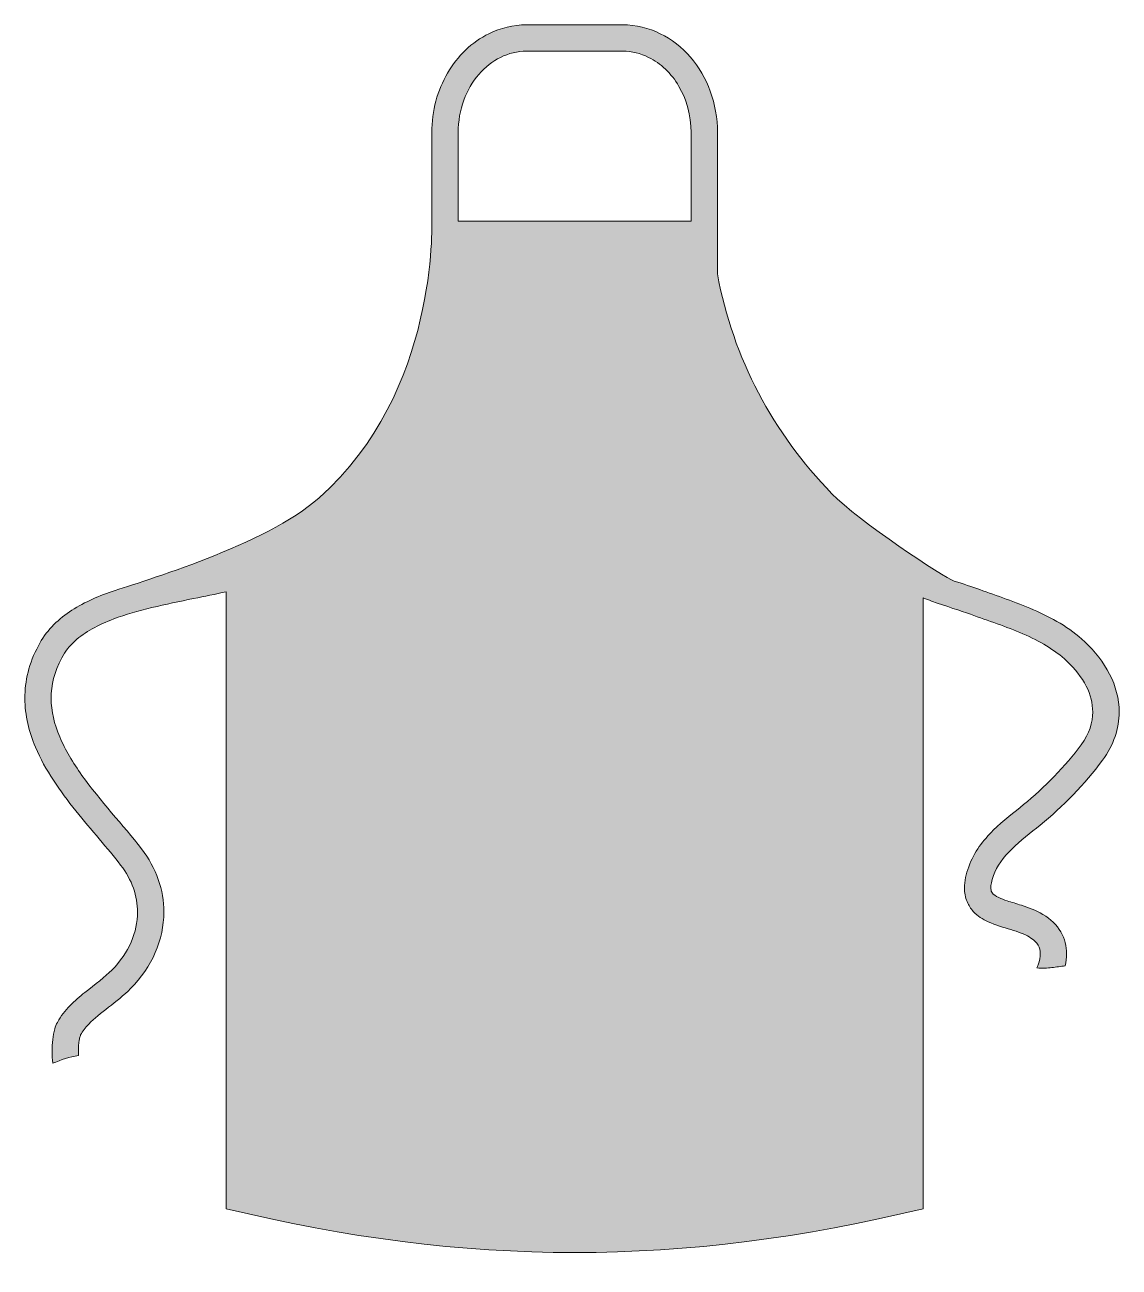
# Model space of a CAD drawing. Header units: inches. Extents: x 0 to 91, y -1 to 102.
import ezdxf

# ---------------------------------------------------------------- set-up
doc = ezdxf.new("R2010")
doc.units = ezdxf.units.IN
doc.header["$MEASUREMENT"] = 0
doc.layers.add('Layer 1', color=7, linetype='Continuous')

msp = doc.modelspace()

# ---------------------------------------------------------------- hatches: boundary and pattern name
at = {"layer": 'Layer 1', "true_color": 0xbe1e2d}
h = msp.add_hatch(color=242, dxfattribs=at)
h.dxf.hatch_style = 2
edge = h.paths.add_edge_path()
edge.add_spline(control_points=[(87.77, 50.54), (86.5, 51.73), (85.01, 52.55), (83.51, 53.2), (82, 53.85), (80.47, 54.35), (79.06, 54.87), (78.43, 55.1), (77.71, 55.32), (76.96, 55.57), (76.1, 55.85), (68.96, 60.59), (66.82, 62.8), (61.93, 67.84), (58.66, 73.94), (57.34, 80.99), (57.34, 81.12), (57.35, 81.24), (57.35, 81.36), (57.35, 81.36), (57.35, 92.69), (57.35, 92.69), (57.35, 95.1), (56.51, 97.31), (55.11, 98.93), (54.4, 99.74), (53.56, 100.41), (52.61, 100.87), (51.66, 101.34), (50.6, 101.6), (49.5, 101.6), (49.5, 101.6), (41.55, 101.6), (41.55, 101.6), (40.44, 101.6), (39.38, 101.34), (38.43, 100.87), (37.01, 100.18), (35.83, 99.03), (35, 97.61), (34.17, 96.19), (33.69, 94.5), (33.69, 92.69), (33.69, 92.69), (33.69, 85.34), (33.69, 85.34), (33.69, 85.34), (34.28, 71.23), (24.36, 62.45), (19.94, 58.54), (9.77, 55.57), (7.22, 54.71), (5.95, 54.27), (4.75, 53.74), (3.69, 53.02), (2.64, 52.31), (1.73, 51.39), (1.12, 50.22), (0.34, 48.76), (0, 47.28), (0, 45.87), (0, 44.45), (0.34, 43.09), (0.88, 41.82), (1.68, 39.91), (2.92, 38.18), (4.22, 36.56), (5.51, 34.95), (6.87, 33.44), (7.93, 32.07), (8.89, 30.82), (9.32, 29.5), (9.33, 28.18), (9.33, 26.51), (8.62, 24.82), (7.21, 23.38), (6.65, 22.81), (5.81, 22.2), (4.97, 21.53), (4.55, 21.19), (4.12, 20.83), (3.73, 20.43), (3.34, 20.03), (2.98, 19.58), (2.7, 19.05), (2.6, 18.87), (2.53, 18.69), (2.48, 18.51), (2.4, 18.23), (2.34, 17.94), (2.31, 17.63), (2.27, 17.31), (2.25, 16.98), (2.25, 16.64), (2.25, 16.32), (2.27, 15.99), (2.31, 15.66), (3, 15.95), (3.72, 16.2), (4.44, 16.3), (4.43, 16.41), (4.43, 16.53), (4.43, 16.64), (4.43, 16.98), (4.46, 17.31), (4.5, 17.57), (4.52, 17.7), (4.55, 17.81), (4.57, 17.89), (4.59, 17.94), (4.6, 17.97), (4.61, 17.99), (4.61, 17.99), (4.62, 18.02), (4.62, 18.02), (4.62, 18.02), (4.62, 18.02), (4.62, 18.02), (4.77, 18.31), (5, 18.61), (5.3, 18.91), (5.74, 19.37), (6.32, 19.83), (6.93, 20.3), (7.55, 20.78), (8.19, 21.27), (8.76, 21.85), (10.53, 23.64), (11.51, 25.88), (11.51, 28.18), (11.51, 29.99), (10.89, 31.81), (9.66, 33.41), (8.14, 35.36), (6.23, 37.38), (4.73, 39.49), (3.98, 40.54), (3.34, 41.6), (2.89, 42.67), (2.44, 43.74), (2.18, 44.8), (2.18, 45.87), (2.18, 46.94), (2.43, 48.03), (3.05, 49.21), (3.33, 49.74), (3.7, 50.2), (4.16, 50.62), (4.97, 51.36), (6.07, 51.95), (7.36, 52.44), (9.3, 53.17), (11.65, 53.65), (13.97, 54.12), (14.88, 54.3), (15.78, 54.49), (16.66, 54.69), (16.66, 54.69), (16.66, 3.63), (16.66, 3.63), (36.51, -1.21), (54.55, -1.21), (74.39, 3.63), (74.39, 3.63), (74.39, 54.17), (74.39, 54.17), (74.62, 54.08), (74.85, 54), (75.08, 53.91), (76.3, 53.47), (77.47, 53.12), (78.31, 52.82), (79.77, 52.28), (81.26, 51.8), (82.64, 51.2), (84.02, 50.6), (85.27, 49.89), (86.28, 48.95), (86.97, 48.29), (87.51, 47.59), (87.88, 46.88), (88.24, 46.16), (88.42, 45.45), (88.42, 44.73), (88.42, 43.86), (88.15, 42.97), (87.47, 42.02), (86.2, 40.28), (84.38, 38.44), (82.7, 37.07), (81.92, 36.44), (81.02, 35.76), (80.19, 34.95), (79.37, 34.13), (78.6, 33.16), (78.15, 31.93), (77.93, 31.31), (77.8, 30.73), (77.8, 30.18), (77.8, 29.78), (77.87, 29.39), (78.02, 29.04), (78.14, 28.73), (78.32, 28.46), (78.53, 28.23), (78.89, 27.84), (79.32, 27.58), (79.75, 27.38), (80.38, 27.09), (81.04, 26.91), (81.64, 26.73), (82.24, 26.55), (82.78, 26.35), (83.16, 26.12), (83.56, 25.88), (83.77, 25.65), (83.89, 25.43), (84.02, 25.22), (84.07, 25), (84.08, 24.73), (84.08, 24.47), (84.02, 24.16), (83.9, 23.82), (83.87, 23.73), (83.83, 23.64), (83.79, 23.55), (84.21, 23.5), (84.68, 23.55), (85.03, 23.59), (85.4, 23.62), (85.77, 23.67), (86.14, 23.73), (86.21, 24.05), (86.26, 24.38), (86.26, 24.73), (86.26, 25.33), (86.11, 25.97), (85.78, 26.53), (85.44, 27.11), (84.94, 27.6), (84.29, 27.98), (83.71, 28.34), (83.1, 28.55), (82.53, 28.74), (82.1, 28.87), (81.7, 28.99), (81.34, 29.1), (81.08, 29.19), (80.84, 29.28), (80.65, 29.37), (80.36, 29.5), (80.19, 29.64), (80.11, 29.74), (80.07, 29.79), (80.05, 29.84), (80.02, 29.9), (80, 29.96), (79.99, 30.05), (79.99, 30.18), (79.98, 30.4), (80.04, 30.73), (80.2, 31.19), (80.49, 32), (81.03, 32.71), (81.73, 33.39), (82.42, 34.08), (83.26, 34.72), (84.07, 35.38), (85.9, 36.87), (87.81, 38.8), (89.23, 40.74), (90.16, 42), (90.61, 43.38), (90.61, 44.73), (90.61, 45.83), (90.32, 46.89), (89.82, 47.87), (89.32, 48.84), (88.62, 49.74), (87.77, 50.54)], knot_values=[0, 0, 0, 0, 1, 1, 1, 2, 2, 2, 3, 3, 3, 4, 4, 4, 5, 5, 5, 6, 6, 6, 7, 7, 7, 8, 8, 8, 9, 9, 9, 10, 10, 10, 11, 11, 11, 12, 12, 12, 13, 13, 13, 14, 14, 14, 15, 15, 15, 16, 16, 16, 17, 17, 17, 18, 18, 18, 19, 19, 19, 20, 20, 20, 21, 21, 21, 22, 22, 22, 23, 23, 23, 24, 24, 24, 25, 25, 25, 26, 26, 26, 27, 27, 27, 28, 28, 28, 29, 29, 29, 30, 30, 30, 31, 31, 31, 32, 32, 32, 33, 33, 33, 34, 34, 34, 35, 35, 35, 36, 36, 36, 37, 37, 37, 38, 38, 38, 39, 39, 39, 40, 40, 40, 41, 41, 41, 42, 42, 42, 43, 43, 43, 44, 44, 44, 45, 45, 45, 46, 46, 46, 47, 47, 47, 48, 48, 48, 49, 49, 49, 50, 50, 50, 51, 51, 51, 52, 52, 52, 53, 53, 53, 54, 54, 54, 55, 55, 55, 56, 56, 56, 57, 57, 57, 58, 58, 58, 59, 59, 59, 60, 60, 60, 61, 61, 61, 62, 62, 62, 63, 63, 63, 64, 64, 64, 65, 65, 65, 66, 66, 66, 67, 67, 67, 68, 68, 68, 69, 69, 69, 70, 70, 70, 71, 71, 71, 72, 72, 72, 73, 73, 73, 74, 74, 74, 75, 75, 75, 76, 76, 76, 77, 77, 77, 78, 78, 78, 79, 79, 79, 80, 80, 80, 81, 81, 81, 82, 82, 82, 83, 83, 83, 84, 84, 84, 85, 85, 85, 86, 86, 86, 87, 87, 87, 88, 88, 88, 89, 89, 89, 90, 90, 90, 91, 91, 91, 92, 92, 92, 93, 93, 93, 93], degree=3, periodic=1)
edge = h.paths.add_edge_path()
edge.add_spline(control_points=[(55.17, 85.34), (55.17, 85.34), (35.88, 85.34), (35.88, 85.34), (35.88, 85.34), (35.88, 92.69), (35.88, 92.69), (35.88, 94.59), (36.54, 96.3), (37.59, 97.5), (38.11, 98.11), (38.73, 98.59), (39.39, 98.91), (40.06, 99.24), (40.78, 99.42), (41.55, 99.42), (41.55, 99.42), (49.5, 99.42), (49.5, 99.42), (50.26, 99.42), (50.98, 99.24), (51.65, 98.91), (52.65, 98.43), (53.53, 97.59), (54.16, 96.51), (54.79, 95.43), (55.17, 94.11), (55.17, 92.69), (55.17, 92.69), (55.17, 85.34), (55.17, 85.34)], knot_values=[0, 0, 0, 0, 1, 1, 1, 2, 2, 2, 3, 3, 3, 4, 4, 4, 5, 5, 5, 6, 6, 6, 7, 7, 7, 8, 8, 8, 9, 9, 9, 10, 10, 10, 10], degree=3, periodic=1)

# ---------------------------------------------------------------- linework, layer by layer
at = {"layer": 'Layer 1', "lineweight": 0}
for points, knots in [([(87.77, 50.54), (86.5, 51.73), (85.01, 52.55), (83.51, 53.2), (82, 53.85), (80.47, 54.35), (79.06, 54.87), (78.43, 55.1), (77.71, 55.32), (76.96, 55.57), (76.1, 55.85), (68.96, 60.59), (66.82, 62.8), (61.93, 67.84), (58.66, 73.94), (57.34, 80.99), (57.34, 81.12), (57.35, 81.24), (57.35, 81.36), (57.35, 81.36), (57.35, 92.69), (57.35, 92.69), (57.35, 95.1), (56.51, 97.31), (55.11, 98.93), (54.4, 99.74), (53.56, 100.41), (52.61, 100.87), (51.66, 101.34), (50.6, 101.6), (49.5, 101.6), (49.5, 101.6), (41.55, 101.6), (41.55, 101.6), (40.44, 101.6), (39.38, 101.34), (38.43, 100.87), (37.01, 100.18), (35.83, 99.03), (35, 97.61), (34.17, 96.19), (33.69, 94.5), (33.69, 92.69), (33.69, 92.69), (33.69, 85.34), (33.69, 85.34), (33.69, 85.34), (34.28, 71.23), (24.36, 62.45), (19.94, 58.54), (9.77, 55.57), (7.22, 54.71), (5.95, 54.27), (4.75, 53.74), (3.69, 53.02), (2.64, 52.31), (1.73, 51.39), (1.12, 50.22), (0.34, 48.76), (0, 47.28), (0, 45.87), (0, 44.45), (0.34, 43.09), (0.88, 41.82), (1.68, 39.91), (2.92, 38.18), (4.22, 36.56), (5.51, 34.95), (6.87, 33.44), (7.93, 32.07), (8.89, 30.82), (9.32, 29.5), (9.33, 28.18), (9.33, 26.51), (8.62, 24.82), (7.21, 23.38), (6.65, 22.81), (5.81, 22.2), (4.97, 21.53), (4.55, 21.19), (4.12, 20.83), (3.73, 20.43), (3.34, 20.03), (2.98, 19.58), (2.7, 19.05), (2.6, 18.87), (2.53, 18.69), (2.48, 18.51), (2.4, 18.23), (2.34, 17.94), (2.31, 17.63), (2.27, 17.31), (2.25, 16.98), (2.25, 16.64), (2.25, 16.32), (2.27, 15.99), (2.31, 15.66), (3, 15.95), (3.72, 16.2), (4.44, 16.3), (4.43, 16.41), (4.43, 16.53), (4.43, 16.64), (4.43, 16.98), (4.46, 17.31), (4.5, 17.57), (4.52, 17.7), (4.55, 17.81), (4.57, 17.89), (4.59, 17.94), (4.6, 17.97), (4.61, 17.99), (4.61, 17.99), (4.62, 18.02), (4.62, 18.02), (4.62, 18.02), (4.62, 18.02), (4.62, 18.02), (4.77, 18.31), (5, 18.61), (5.3, 18.91), (5.74, 19.37), (6.32, 19.83), (6.93, 20.3), (7.55, 20.78), (8.19, 21.27), (8.76, 21.85), (10.53, 23.64), (11.51, 25.88), (11.51, 28.18), (11.51, 29.99), (10.89, 31.81), (9.66, 33.41), (8.14, 35.36), (6.23, 37.38), (4.73, 39.49), (3.98, 40.54), (3.34, 41.6), (2.89, 42.67), (2.44, 43.74), (2.18, 44.8), (2.18, 45.87), (2.18, 46.94), (2.43, 48.03), (3.05, 49.21), (3.33, 49.74), (3.7, 50.2), (4.16, 50.62), (4.97, 51.36), (6.07, 51.95), (7.36, 52.44), (9.3, 53.17), (11.65, 53.65), (13.97, 54.12), (14.88, 54.3), (15.78, 54.49), (16.66, 54.69), (16.66, 54.69), (16.66, 3.63), (16.66, 3.63), (36.51, -1.21), (54.55, -1.21), (74.39, 3.63), (74.39, 3.63), (74.39, 54.17), (74.39, 54.17), (74.62, 54.08), (74.85, 54), (75.08, 53.91), (76.3, 53.47), (77.47, 53.12), (78.31, 52.82), (79.77, 52.28), (81.26, 51.8), (82.64, 51.2), (84.02, 50.6), (85.27, 49.89), (86.28, 48.95), (86.97, 48.29), (87.51, 47.59), (87.88, 46.88), (88.24, 46.16), (88.42, 45.45), (88.42, 44.73), (88.42, 43.86), (88.15, 42.97), (87.47, 42.02), (86.2, 40.28), (84.38, 38.44), (82.7, 37.07), (81.92, 36.44), (81.02, 35.76), (80.19, 34.95), (79.37, 34.13), (78.6, 33.16), (78.15, 31.93), (77.93, 31.31), (77.8, 30.73), (77.8, 30.18), (77.8, 29.78), (77.87, 29.39), (78.02, 29.04), (78.14, 28.73), (78.32, 28.46), (78.53, 28.23), (78.89, 27.84), (79.32, 27.58), (79.75, 27.38), (80.38, 27.09), (81.04, 26.91), (81.64, 26.73), (82.24, 26.55), (82.78, 26.35), (83.16, 26.12), (83.56, 25.88), (83.77, 25.65), (83.89, 25.43), (84.02, 25.22), (84.07, 25), (84.08, 24.73), (84.08, 24.47), (84.02, 24.16), (83.9, 23.82), (83.87, 23.73), (83.83, 23.64), (83.79, 23.55), (84.21, 23.5), (84.68, 23.55), (85.03, 23.59), (85.4, 23.62), (85.77, 23.67), (86.14, 23.73), (86.21, 24.05), (86.26, 24.38), (86.26, 24.73), (86.26, 25.33), (86.11, 25.97), (85.78, 26.53), (85.44, 27.11), (84.94, 27.6), (84.29, 27.98), (83.71, 28.34), (83.1, 28.55), (82.53, 28.74), (82.1, 28.87), (81.7, 28.99), (81.34, 29.1), (81.08, 29.19), (80.84, 29.28), (80.65, 29.37), (80.36, 29.5), (80.19, 29.64), (80.11, 29.74), (80.07, 29.79), (80.05, 29.84), (80.02, 29.9), (80, 29.96), (79.99, 30.05), (79.99, 30.18), (79.98, 30.4), (80.04, 30.73), (80.2, 31.19), (80.49, 32), (81.03, 32.71), (81.73, 33.39), (82.42, 34.08), (83.26, 34.72), (84.07, 35.38), (85.9, 36.87), (87.81, 38.8), (89.23, 40.74), (90.16, 42), (90.61, 43.38), (90.61, 44.73), (90.61, 45.83), (90.32, 46.89), (89.82, 47.87), (89.32, 48.84), (88.62, 49.74), (87.77, 50.54)], [0, 0, 0, 0, 1, 1, 1, 2, 2, 2, 3, 3, 3, 4, 4, 4, 5, 5, 5, 6, 6, 6, 7, 7, 7, 8, 8, 8, 9, 9, 9, 10, 10, 10, 11, 11, 11, 12, 12, 12, 13, 13, 13, 14, 14, 14, 15, 15, 15, 16, 16, 16, 17, 17, 17, 18, 18, 18, 19, 19, 19, 20, 20, 20, 21, 21, 21, 22, 22, 22, 23, 23, 23, 24, 24, 24, 25, 25, 25, 26, 26, 26, 27, 27, 27, 28, 28, 28, 29, 29, 29, 30, 30, 30, 31, 31, 31, 32, 32, 32, 33, 33, 33, 34, 34, 34, 35, 35, 35, 36, 36, 36, 37, 37, 37, 38, 38, 38, 39, 39, 39, 40, 40, 40, 41, 41, 41, 42, 42, 42, 43, 43, 43, 44, 44, 44, 45, 45, 45, 46, 46, 46, 47, 47, 47, 48, 48, 48, 49, 49, 49, 50, 50, 50, 51, 51, 51, 52, 52, 52, 53, 53, 53, 54, 54, 54, 55, 55, 55, 56, 56, 56, 57, 57, 57, 58, 58, 58, 59, 59, 59, 60, 60, 60, 61, 61, 61, 62, 62, 62, 63, 63, 63, 64, 64, 64, 65, 65, 65, 66, 66, 66, 67, 67, 67, 68, 68, 68, 69, 69, 69, 70, 70, 70, 71, 71, 71, 72, 72, 72, 73, 73, 73, 74, 74, 74, 75, 75, 75, 76, 76, 76, 77, 77, 77, 78, 78, 78, 79, 79, 79, 80, 80, 80, 81, 81, 81, 82, 82, 82, 83, 83, 83, 84, 84, 84, 85, 85, 85, 86, 86, 86, 87, 87, 87, 88, 88, 88, 89, 89, 89, 90, 90, 90, 91, 91, 91, 92, 92, 92, 93, 93, 93, 93]), ([(55.17, 85.34), (55.17, 85.34), (35.88, 85.34), (35.88, 85.34), (35.88, 85.34), (35.88, 92.69), (35.88, 92.69), (35.88, 94.59), (36.54, 96.3), (37.59, 97.5), (38.11, 98.11), (38.73, 98.59), (39.39, 98.91), (40.06, 99.24), (40.78, 99.42), (41.55, 99.42), (41.55, 99.42), (49.5, 99.42), (49.5, 99.42), (50.26, 99.42), (50.98, 99.24), (51.65, 98.91), (52.65, 98.43), (53.53, 97.59), (54.16, 96.51), (54.79, 95.43), (55.17, 94.11), (55.17, 92.69), (55.17, 92.69), (55.17, 85.34), (55.17, 85.34)], [0, 0, 0, 0, 1, 1, 1, 2, 2, 2, 3, 3, 3, 4, 4, 4, 5, 5, 5, 6, 6, 6, 7, 7, 7, 8, 8, 8, 9, 9, 9, 10, 10, 10, 10])]:
    msp.add_open_spline(points, degree=3, knots=knots, dxfattribs=at)

doc.saveas('drawing.dxf')
